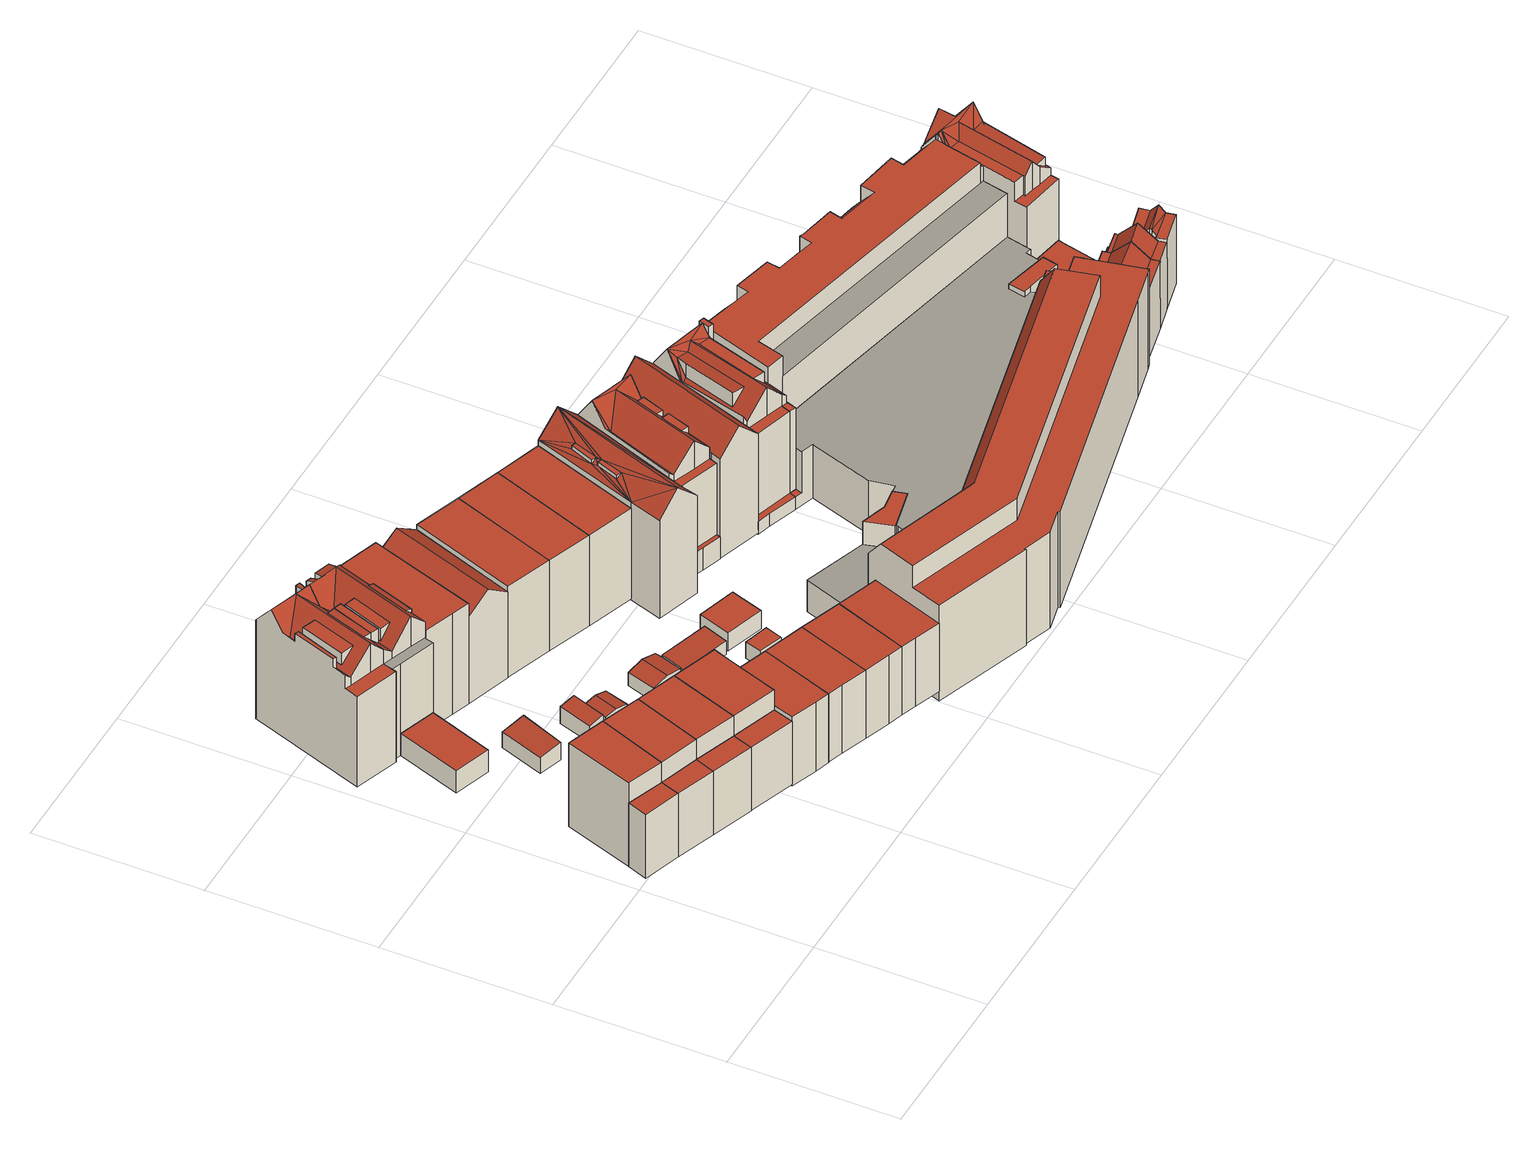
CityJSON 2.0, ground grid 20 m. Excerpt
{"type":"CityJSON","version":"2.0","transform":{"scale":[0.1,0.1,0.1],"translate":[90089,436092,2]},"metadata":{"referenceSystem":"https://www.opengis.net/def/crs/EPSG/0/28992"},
"CityObjects":{
"building1":{"type":"Building","attributes":{"measuredHeight":11.44,"yearOfConstruction":1996,"LAAGSTE_BOUWLAAG":"0","AANTAL_BOUWLAGEN":"4","AANTAL_ADRESSEN":"2","WIJK":"Delfshaven","PANDSOORT":"Tussenpand","BUURT":"Bospolder","HOOGSTE_BOUWLAAG":"3"},"address":[{"CountryName":"Nederland","LocalityName":"Rotterdam","ThoroughfareNumber":"27-27","ThoroughfareName":"Rosenveldtstraat","PostalCode":"3025RN"}],"children":["building1-1","building1-2"]},
"building1-1":{"type":"BuildingPart","parents":["building1"],"geometry":[{"type":"Solid","lod":"2","boundaries":[[[[0,1,2,3]],[[0,3,4,5,6]],[[1,7,8,9,2]],[[4,9,8,5]],[[6,7,1,0]],[[5,8,7,6]],[[3,2,9,4]]]],"semantics":{"surfaces":[{"type":"ClosureSurface"},{"type":"WallSurface"},{"type":"RoofSurface"},{"type":"GroundSurface"}],"values":[[0,1,1,1,1,2,3]]}}]},
"building1-2":{"type":"BuildingPart","parents":["building1"],"geometry":[{"type":"Solid","lod":"2","boundaries":[[[[3,2,1,0]],[[0,10,11,3]],[[10,12,13,11]],[[2,13,12,1]],[[0,1,12,10]],[[11,13,2,3]]]],"semantics":{"surfaces":[{"type":"ClosureSurface"},{"type":"WallSurface"},{"type":"RoofSurface"},{"type":"GroundSurface"}],"values":[[0,1,1,1,2,3]]}}]},
"building2":{"type":"Building","attributes":{"measuredHeight":11.44,"yearOfConstruction":1996,"LAAGSTE_BOUWLAAG":"0","AANTAL_BOUWLAGEN":"4","AANTAL_ADRESSEN":"2","WIJK":"Delfshaven","PANDSOORT":"Tussenpand","BUURT":"Bospolder","HOOGSTE_BOUWLAAG":"3"},"address":[{"CountryName":"Nederland","LocalityName":"Rotterdam","ThoroughfareNumber":"25-25","ThoroughfareName":"Rosenveldtstraat","PostalCode":"3025RN"}],"children":["building2-1","building2-2"]},
"building2-1":{"type":"BuildingPart","parents":["building2"],"geometry":[{"type":"Solid","lod":"2","boundaries":[[[[14,3,0,15]],[[16,10,11,17]],[[15,16,17,14]],[[3,11,10,0]],[[15,0,10,16]],[[17,11,3,14]]]],"semantics":{"surfaces":[{"type":"ClosureSurface"},{"type":"WallSurface"},{"type":"RoofSurface"},{"type":"GroundSurface"}],"values":[[0,1,1,1,2,3]]}}]},
"building2-2":{"type":"BuildingPart","parents":["building2"],"geometry":[{"type":"Solid","lod":"2","boundaries":[[[[15,0,3,14]],[[15,14,18,19,20]],[[18,4,5,19]],[[6,5,4,3,0]],[[20,6,0,15]],[[19,5,6,20]],[[14,3,4,18]]]],"semantics":{"surfaces":[{"type":"ClosureSurface"},{"type":"WallSurface"},{"type":"RoofSurface"},{"type":"GroundSurface"}],"values":[[0,1,1,1,1,2,3]]}}]},
"building3":{"type":"Building","attributes":{"measuredHeight":11.43,"yearOfConstruction":1996,"LAAGSTE_BOUWLAAG":"0","AANTAL_BOUWLAGEN":"4","AANTAL_ADRESSEN":"2","WIJK":"Delfshaven","PANDSOORT":"Tussenpand","BUURT":"Bospolder","HOOGSTE_BOUWLAAG":"3"},"address":[{"CountryName":"Nederland","LocalityName":"Rotterdam","ThoroughfareNumber":"23-23","ThoroughfareName":"Rosenveldtstraat","PostalCode":"3025RN"}],"children":["building3-1","building3-2"]},
"building3-1":{"type":"BuildingPart","parents":["building3"],"geometry":[{"type":"Solid","lod":"2","boundaries":[[[[21,15,14,22]],[[20,19,18,14,15]],[[23,18,19,24]],[[21,22,23,24,25]],[[25,20,15,21]],[[24,19,20,25]],[[22,14,18,23]]]],"semantics":{"surfaces":[{"type":"ClosureSurface"},{"type":"WallSurface"},{"type":"RoofSurface"},{"type":"GroundSurface"}],"values":[[0,1,1,1,1,2,3]]}}]},
"building3-2":{"type":"BuildingPart","parents":["building3"],"geometry":[{"type":"Solid","lod":"2","boundaries":[[[[22,14,15,21]],[[14,17,16,15]],[[21,26,27,22]],[[26,16,17,27]],[[21,15,16,26]],[[27,17,14,22]]]],"semantics":{"surfaces":[{"type":"ClosureSurface"},{"type":"WallSurface"},{"type":"RoofSurface"},{"type":"GroundSurface"}],"values":[[0,1,1,1,2,3]]}}]},
"building4":{"type":"Building","attributes":{"yearOfConstruction":1912,"LAAGSTE_BOUWLAAG":-1,"AANTAL_BOUWLAGEN":7,"AANTAL_ADRESSEN":7,"WIJK":"Delfshaven","PANDSOORT":"Tussenpand","BUURT":"Bospolder","HOOGSTE_BOUWLAAG":3},"address":[{"CountryName":"Nederland","LocalityName":"Rotterdam","ThoroughfareNumber":"92-92","ThoroughfareName":"Schiedamseweg","PostalCode":"3025AG"}],"children":["building4-1"]},
"building4-1":{"type":"BuildingPart","parents":["building4"],"geometry":[{"type":"Solid","lod":"2","boundaries":[[[[28,29,30,31]],[[32,28,31,33]],[[29,34,35,30]],[[34,32,33,35]],[[30,35,33,31]],[[29,28,32,34]]]],"semantics":{"surfaces":[{"type":"ClosureSurface"},{"type":"WallSurface"},{"type":"RoofSurface"},{"type":"GroundSurface"}],"values":[[0,1,1,1,2,3]]}}]},
"building5":{"type":"Building","attributes":{"yearOfConstruction":1912,"LAAGSTE_BOUWLAAG":-1,"AANTAL_BOUWLAGEN":7,"AANTAL_ADRESSEN":7,"WIJK":"Delfshaven","PANDSOORT":"Tussenpand","BUURT":"Bospolder","HOOGSTE_BOUWLAAG":3},"address":[{"CountryName":"Nederland","LocalityName":"Rotterdam","ThoroughfareNumber":"94-94","ThoroughfareName":"Schiedamseweg","PostalCode":"3025AG"}],"children":["building5-1"],"geometry":[{"type":"Solid","lod":"2","boundaries":[[[[36,37,38,39]],[[37,40,38]],[[41,36,39]],[[40,37,36,41]],[[42,43,44,45,46,47,48,49,50,51,52,53]],[[51,54,52]],[[55,56,57,58]],[[45,59,60,46]],[[57,56,61,62,63,64,60,59,65,66,67,68]],[[61,69,70,62]],[[67,71,72,68]],[[73,42,53,74]],[[74,72,71,73]],[[65,44,43,66]],[[75,50,49]],[[69,55,58,70]],[[75,54,51,50]],[[55,69,61,56]],[[57,68,72,76,63,62,70,58]],[[43,42,73,71,67,66]],[[76,77,64,63]],[[72,74,77,76],[40,41,39,38]],[[77,48,47]],[[46,60,64,77,47]],[[48,77,74,53,52,54,75,49]],[[45,44,65,59]]]],"semantics":{"surfaces":[{"type":"WallSurface"},{"type":"RoofSurface"},{"type":"GroundSurface"}],"values":[[0,0,0,1,0,0,0,0,0,0,0,0,0,0,0,0,1,1,1,1,1,1,1,1,1,2]]}}]},
"building5-1":{"type":"BuildingInstallation","parents":["building5"],"geometry":[{"type":"MultiSurface","lod":"2","boundaries":[[[40,37,36,41]],[[36,37,38,39]],[[37,40,38]],[[41,36,39]]],"semantics":{"surfaces":[{"type":"RoofSurface"},{"type":"WallSurface"}],"values":[0,1,1,1]}}]},
"building6":{"type":"Building","attributes":{"measuredHeight":11.38,"yearOfConstruction":1996,"LAAGSTE_BOUWLAAG":"0","AANTAL_BOUWLAGEN":"4","AANTAL_ADRESSEN":"2","WIJK":"Delfshaven","PANDSOORT":"Tussenpand","BUURT":"Bospolder","HOOGSTE_BOUWLAAG":"3"},"address":[{"CountryName":"Nederland","LocalityName":"Rotterdam","ThoroughfareNumber":"21-21","ThoroughfareName":"Rosenveldtstraat","PostalCode":"3025RN"}],"children":["building6-1","building6-2"]},
"building6-1":{"type":"BuildingPart","parents":["building6"],"geometry":[{"type":"Solid","lod":"2","boundaries":[[[[78,79,21,80]],[[80,81,82,78]],[[79,83,26,21]],[[81,26,83,82]],[[80,21,26,81]],[[82,83,79,78]]]],"semantics":{"surfaces":[{"type":"ClosureSurface"},{"type":"WallSurface"},{"type":"RoofSurface"},{"type":"GroundSurface"}],"values":[[0,1,1,1,2,3]]}}]},
"building6-2":{"type":"BuildingPart","parents":["building6"],"geometry":[{"type":"Solid","lod":"2","boundaries":[[[[80,21,79,78]],[[84,25,21,80]],[[78,85,86,87,84,80]],[[88,86,85,89]],[[89,90,24,88]],[[21,25,24,90,79]],[[84,87,86,88,24,25]],[[85,78,79,90,89]]]],"semantics":{"surfaces":[{"type":"ClosureSurface"},{"type":"WallSurface"},{"type":"RoofSurface"},{"type":"GroundSurface"}],"values":[[0,1,1,1,1,1,2,3]]}}]},
"building7":{"type":"Building","attributes":{"measuredHeight":2.5,"yearOfConstruction":1912,"LAAGSTE_BOUWLAAG":"0","AANTAL_BOUWLAGEN":"1","WIJK":"Delfshaven","BUURT":"Bospolder","HOOGSTE_BOUWLAAG":"0"},"geometry":[{"type":"Solid","lod":"2","boundaries":[[[[91,92,93,94]],[[93,92,95,96]],[[94,93,96,97]],[[97,98,91,94]],[[98,95,92,91]],[[97,96,95,98]]]],"semantics":{"surfaces":[{"type":"GroundSurface"},{"type":"WallSurface"},{"type":"RoofSurface"}],"values":[[0,1,1,1,1,2]]}}]},
"building8":{"type":"Building","children":["building8-1","building8-2"],"geometry":[{"type":"Solid","lod":"2","boundaries":[[[[99,100,101,102]],[[103,99,102]],[[100,104,101]],[[104,100,99,103]],[[105,106,107]],[[108,109,110]],[[109,105,107,110]],[[106,105,109,108]],[[111,112,113,42,114,115,116,117]],[[118,119,120]],[[121,122,113,112]],[[123,121,112,111]],[[122,53,42,113]],[[50,124,125,49]],[[126,51,52,127]],[[124,126,127,125]],[[30,31,116,115]],[[30,115,114,128,29]],[[119,129,130,120]],[[131,123,111,117,132,133,134,135,136,137,138]],[[117,116,31,28,132]],[[129,46,139,128,114,42,53,52,51,50,49,48,47,140,130]],[[141,137,136]],[[138,142,131]],[[143,144,145]],[[146,147,148]],[[134,133,139,46,145,144,146,148]],[[143,145,46,129,119,118,140,47,149,135,134,148,147],[101,104,103,102]],[[138,137,141,142]],[[130,140,118,120]],[[150,48,49,125,127,52,53,122]],[[135,149,121,123,131,142,141,136]],[[150,122,121,149],[110,107,106,108]],[[146,144,143,147]],[[124,50,51,126]],[[150,149,47,48]],[[139,133,132,28,29,128]],[[29,28,31,30]]]],"semantics":{"surfaces":[{"type":"WallSurface"},{"type":"RoofSurface"},{"type":"OuterFloorSurface"},{"type":"GroundSurface"},{"type":"ClosureSurface"}],"values":[[0,0,0,1,0,0,0,1,2,0,0,0,0,0,0,0,0,0,0,0,0,0,0,0,0,0,0,1,1,1,1,1,1,1,1,1,3,4]]}}]},
"building8-1":{"type":"BuildingInstallation","parents":["building8"],"geometry":[{"type":"MultiSurface","lod":"2","boundaries":[[[104,100,99,103]],[[99,100,101,102]],[[103,99,102]],[[100,104,101]]],"semantics":{"surfaces":[{"type":"RoofSurface"},{"type":"WallSurface"}],"values":[0,1,1,1]}}]},
"building8-2":{"type":"BuildingInstallation","parents":["building8"],"geometry":[{"type":"MultiSurface","lod":"2","boundaries":[[[106,105,109,108]],[[105,106,107]],[[108,109,110]],[[109,105,107,110]]],"semantics":{"surfaces":[{"type":"RoofSurface"},{"type":"WallSurface"}],"values":[0,1,1,1]}}]},
"building9":{"type":"Building","attributes":{"yearOfConstruction":2008,"LAAGSTE_BOUWLAAG":0,"AANTAL_BOUWLAGEN":3,"AANTAL_ADRESSEN":1,"WIJK":"Delfshaven","PANDSOORT":"Tussenpand","BUURT":"Bospolder","HOOGSTE_BOUWLAAG":2},"address":[{"CountryName":"Nederland","LocalityName":"Rotterdam","ThoroughfareNumber":"19","ThoroughfareName":"Rosenveldtstraat","PostalCode":"3025RN"}],"children":["building9-1","building9-2"]},
"building9-1":{"type":"BuildingPart","parents":["building9"],"geometry":[{"type":"Solid","lod":"2","boundaries":[[[[151,152,153,154,155,156]],[[157,155,154,158]],[[159,160,161,162]],[[160,152,151,161]],[[163,164,157,158,165,159,162]],[[155,157,164,156]],[[151,156,164,163,162,161]],[[160,159,165,153,152]],[[153,165,158,154]]]],"semantics":{"surfaces":[{"type":"WallSurface"},{"type":"RoofSurface"},{"type":"GroundSurface"},{"type":"ClosureSurface"}],"values":[[0,0,0,0,0,1,1,2,3]]}}]},
"building9-2":{"type":"BuildingPart","parents":["building9"],"geometry":[{"type":"Solid","lod":"2","boundaries":[[[[165,153,154,158]],[[166,167,168,169]],[[167,170,171,168]],[[170,165,158,171]],[[153,166,169,154]],[[158,154,169,168,171]],[[166,153,165,170,167]]]],"semantics":{"surfaces":[{"type":"ClosureSurface"},{"type":"WallSurface"},{"type":"RoofSurface"},{"type":"GroundSurface"}],"values":[[0,1,1,1,1,2,3]]}}]},
"building10":{"type":"Building","attributes":{"measuredHeight":2.56,"yearOfConstruction":1913,"LAAGSTE_BOUWLAAG":"0","AANTAL_BOUWLAGEN":"1","WIJK":"Delfshaven","BUURT":"Bospolder","HOOGSTE_BOUWLAAG":"0"},"geometry":[{"type":"Solid","lod":"2","boundaries":[[[[172,173,174,175]],[[174,173,176,177]],[[175,174,177,178]],[[179,176,173,172]],[[178,179,172,175]],[[178,177,176,179]]]],"semantics":{"surfaces":[{"type":"GroundSurface"},{"type":"WallSurface"},{"type":"RoofSurface"}],"values":[[0,1,1,1,1,2]]}}]},
"building11":{"type":"Building","attributes":{"measuredHeight":2.03,"yearOfConstruction":1913,"LAAGSTE_BOUWLAAG":"0","AANTAL_BOUWLAGEN":"1","WIJK":"Delfshaven","BUURT":"Bospolder","HOOGSTE_BOUWLAAG":"0"},"geometry":[{"type":"Solid","lod":"2","boundaries":[[[[180,181,182,183]],[[184,185,180,183]],[[182,181,186,187]],[[188,186,181,180,185]],[[189,184,183,182,187]],[[189,187,186,188]],[[184,189,188,185]]]],"semantics":{"surfaces":[{"type":"GroundSurface"},{"type":"WallSurface"},{"type":"RoofSurface"}],"values":[[0,1,1,1,1,2,2]]}}]},
"building12":{"type":"Building","attributes":{"measuredHeight":13.75,"yearOfConstruction":1912,"LAAGSTE_BOUWLAAG":"1","AANTAL_BOUWLAGEN":"5","AANTAL_ADRESSEN":"2","WIJK":"Delfshaven","PANDSOORT":"Tussenpand","BUURT":"Bospolder","HOOGSTE_BOUWLAAG":"0.5"},"address":[{"CountryName":"Nederland","LocalityName":"Rotterdam","ThoroughfareNumber":"90-90","ThoroughfareName":"Schiedamseweg","PostalCode":"3025AG"}],"geometry":[{"type":"Solid","lod":"2","boundaries":[[[[190,191,192,193,194]],[[192,191,195,196]],[[197,198,194,193]],[[199,195,191,190]],[[198,199,190,194]],[[193,192,196,197]],[[198,197,196,195,199]]]],"semantics":{"surfaces":[{"type":"GroundSurface"},{"type":"WallSurface"},{"type":"RoofSurface"}],"values":[[0,1,1,1,1,1,2]]}}]},
"building13":{"type":"Building","attributes":{"measuredHeight":9.34,"yearOfConstruction":2008,"LAAGSTE_BOUWLAAG":"0","AANTAL_BOUWLAGEN":"3","AANTAL_ADRESSEN":"1","WIJK":"Delfshaven","PANDSOORT":"Tussenpand","BUURT":"Bospolder","HOOGSTE_BOUWLAAG":"2"},"address":[{"CountryName":"Nederland","LocalityName":"Rotterdam","ThoroughfareNumber":"17","ThoroughfareName":"Rosenveldtstraat","PostalCode":"3025RN"}],"geometry":[{"type":"Solid","lod":"2","boundaries":[[[[200,201,202,203,204]],[[205,151,204,203]],[[206,205,203,202]],[[201,200,155,207]],[[201,207,208,206,202]],[[156,155,200,204,151]],[[207,155,156,208]],[[206,208,156,151,205]]]],"semantics":{"surfaces":[{"type":"GroundSurface"},{"type":"WallSurface"},{"type":"RoofSurface"}],"values":[[0,1,1,1,1,1,2,2]]}}]},
"building14":{"type":"Building","attributes":{"measuredHeight":9.34,"yearOfConstruction":2008,"LAAGSTE_BOUWLAAG":"0","AANTAL_BOUWLAGEN":"3","AANTAL_ADRESSEN":"1","WIJK":"Delfshaven","PANDSOORT":"Tussenpand","BUURT":"Bospolder","HOOGSTE_BOUWLAAG":"2"},"address":[{"CountryName":"Nederland","LocalityName":"Rotterdam","ThoroughfareNumber":"15","ThoroughfareName":"Rosenveldtstraat","PostalCode":"3025RN"}],"geometry":[{"type":"Solid","lod":"2","boundaries":[[[[201,209,210,211,202]],[[209,212,213,214,210]],[[208,207,201,202,206]],[[215,206,202,211]],[[214,215,211,210]],[[209,201,207,212]],[[212,207,208,213]],[[208,206,215,214,213]]]],"semantics":{"surfaces":[{"type":"GroundSurface"},{"type":"WallSurface"},{"type":"RoofSurface"}],"values":[[0,1,1,1,1,1,2,2]]}}]},
"building15":{"type":"Building","attributes":{"measuredHeight":2.33,"yearOfConstruction":1913,"LAAGSTE_BOUWLAAG":"0","AANTAL_BOUWLAGEN":"1","WIJK":"Delfshaven","BUURT":"Bospolder","HOOGSTE_BOUWLAAG":"0"},"geometry":[{"type":"Solid","lod":"2","boundaries":[[[[216,217,218,219,220]],[[220,219,221,222]],[[223,224,217,216]],[[224,225,218,217]],[[226,223,216,220,222]],[[218,225,227,221,219]],[[225,224,223,226,227]],[[226,222,221,227]]]],"semantics":{"surfaces":[{"type":"GroundSurface"},{"type":"WallSurface"},{"type":"RoofSurface"}],"values":[[0,1,1,1,1,1,2,2]]}}]},
"building16":{"type":"Building","attributes":{"measuredHeight":13.92,"yearOfConstruction":1912,"LAAGSTE_BOUWLAAG":"-0.5","AANTAL_BOUWLAGEN":"5","AANTAL_ADRESSEN":"1","WIJK":"Delfshaven","PANDSOORT":"Tussenpand","BUURT":"Bospolder","HOOGSTE_BOUWLAAG":"2"},"address":[{"CountryName":"Nederland","LocalityName":"Rotterdam","ThoroughfareNumber":"88","ThoroughfareName":"Schiedamseweg","PostalCode":"3025AE"}],"geometry":[{"type":"Solid","lod":"2","boundaries":[[[[228,194,193,229]],[[193,194,230,231]],[[194,228,232,233,230]],[[234,232,228,229]],[[235,234,229,193,231]],[[231,230,233,235]],[[235,233,232,234]]]],"semantics":{"surfaces":[{"type":"GroundSurface"},{"type":"WallSurface"},{"type":"RoofSurface"}],"values":[[0,1,1,1,1,2,2]]}}]},
"building17":{"type":"Building","attributes":{"measuredHeight":9.33,"yearOfConstruction":2008,"LAAGSTE_BOUWLAAG":"0","AANTAL_BOUWLAGEN":"3","AANTAL_ADRESSEN":"1","WIJK":"Delfshaven","PANDSOORT":"Tussenpand","BUURT":"Bospolder","HOOGSTE_BOUWLAAG":"2"},"address":[{"CountryName":"Nederland","LocalityName":"Rotterdam","ThoroughfareNumber":"13","ThoroughfareName":"Rosenveldtstraat","PostalCode":"3025RN"}],"geometry":[{"type":"Solid","lod":"2","boundaries":[[[[209,236,237,238,210]],[[213,212,209,210,214]],[[239,214,210,238]],[[240,239,238,237]],[[236,209,212,241]],[[236,241,242,240,237]],[[241,212,213,242]],[[240,242,213,214,239]]]],"semantics":{"surfaces":[{"type":"GroundSurface"},{"type":"WallSurface"},{"type":"RoofSurface"}],"values":[[0,1,1,1,1,1,2,2]]}}]},
"building18":{"type":"Building","attributes":{"measuredHeight":2.17,"yearOfConstruction":1913,"LAAGSTE_BOUWLAAG":"0","AANTAL_BOUWLAGEN":"1","WIJK":"Delfshaven","BUURT":"Bospolder","HOOGSTE_BOUWLAAG":"0"},"geometry":[{"type":"Solid","lod":"2","boundaries":[[[[243,244,245,246,247]],[[243,247,248,249]],[[247,246,250,248]],[[244,243,249,251]],[[251,252,245,244]],[[252,250,246,245]],[[252,251,249,248,250]]]],"semantics":{"surfaces":[{"type":"GroundSurface"},{"type":"WallSurface"},{"type":"RoofSurface"}],"values":[[0,1,1,1,1,1,2]]}}]},
"building19":{"type":"Building","attributes":{"measuredHeight":12.43,"yearOfConstruction":1913,"LAAGSTE_BOUWLAAG":"-0.5","AANTAL_BOUWLAGEN":"5","AANTAL_ADRESSEN":"2","WIJK":"Delfshaven","PANDSOORT":"Tussenpand","BUURT":"Bospolder","HOOGSTE_BOUWLAAG":"2"},"address":[{"CountryName":"Nederland","LocalityName":"Rotterdam","ThoroughfareNumber":"86-86","ThoroughfareName":"Schiedamseweg","PostalCode":"3025AE"}],"geometry":[{"type":"Solid","lod":"2","boundaries":[[[[253,254,255,256]],[[257,258,253,256]],[[258,259,254,253]],[[255,254,259,260]],[[256,255,260,257]],[[257,260,259,258]]]],"semantics":{"surfaces":[{"type":"GroundSurface"},{"type":"WallSurface"},{"type":"RoofSurface"}],"values":[[0,1,1,1,1,2]]}}]},
"building20":{"type":"Building","attributes":{"measuredHeight":2.3,"yearOfConstruction":2013,"LAAGSTE_BOUWLAAG":"0","AANTAL_BOUWLAGEN":"1","WIJK":"Delfshaven","PANDSOORT":"Vrijstaand","BUURT":"Bospolder","HOOGSTE_BOUWLAAG":"0"},"geometry":[{"type":"Solid","lod":"2","boundaries":[[[[261,262,263,264]],[[263,262,265,266]],[[264,263,266,267]],[[267,268,261,264]],[[268,265,262,261]],[[267,266,265,268]]]],"semantics":{"surfaces":[{"type":"GroundSurface"},{"type":"WallSurface"},{"type":"RoofSurface"}],"values":[[0,1,1,1,1,2]]}}]},
"building21":{"type":"Building","attributes":{"measuredHeight":2.58,"yearOfConstruction":1912,"LAAGSTE_BOUWLAAG":"0","AANTAL_BOUWLAGEN":"1","WIJK":"Delfshaven","BUURT":"Bospolder","HOOGSTE_BOUWLAAG":"0"},"geometry":[{"type":"Solid","lod":"2","boundaries":[[[[269,270,271,272]],[[271,270,273,274]],[[275,273,270,269]],[[276,275,269,272]],[[272,271,274,276]],[[276,274,273,275]]]],"semantics":{"surfaces":[{"type":"GroundSurface"},{"type":"WallSurface"},{"type":"RoofSurface"}],"values":[[0,1,1,1,1,2]]}}]},
"building22":{"type":"Building","attributes":{"measuredHeight":12.42,"yearOfConstruction":1913,"LAAGSTE_BOUWLAAG":"-0.5","AANTAL_BOUWLAGEN":"5","AANTAL_ADRESSEN":"2","WIJK":"Delfshaven","PANDSOORT":"Tussenpand","BUURT":"Bospolder","HOOGSTE_BOUWLAAG":"2"},"address":[{"CountryName":"Nederland","LocalityName":"Rotterdam","ThoroughfareNumber":"84-84","ThoroughfareName":"Schiedamseweg","PostalCode":"3025AE"}],"geometry":[{"type":"Solid","lod":"2","boundaries":[[[[277,253,256,278]],[[256,253,258,257]],[[279,258,253,277]],[[280,279,277,278]],[[278,256,257,280]],[[280,257,258,279]]]],"semantics":{"surfaces":[{"type":"GroundSurface"},{"type":"WallSurface"},{"type":"RoofSurface"}],"values":[[0,1,1,1,1,2]]}}]},
"building23":{"type":"Building","attributes":{"measuredHeight":12.37,"yearOfConstruction":1913,"LAAGSTE_BOUWLAAG":"-0.5","AANTAL_BOUWLAGEN":"5","AANTAL_ADRESSEN":"2","WIJK":"Delfshaven","PANDSOORT":"Tussenpand","BUURT":"Bospolder","HOOGSTE_BOUWLAAG":"2"},"address":[{"CountryName":"Nederland","LocalityName":"Rotterdam","ThoroughfareNumber":"82-82","ThoroughfareName":"Schiedamseweg","PostalCode":"3025AE"}],"geometry":[{"type":"Solid","lod":"2","boundaries":[[[[281,277,278,282]],[[283,284,281,282]],[[278,277,279,280]],[[282,278,280,283]],[[284,279,277,281]],[[283,280,279,284]]]],"semantics":{"surfaces":[{"type":"GroundSurface"},{"type":"WallSurface"},{"type":"RoofSurface"}],"values":[[0,1,1,1,1,2]]}}]},
"building24":{"type":"Building","attributes":{"measuredHeight":16.15,"yearOfConstruction":1912,"LAAGSTE_BOUWLAAG":0,"AANTAL_BOUWLAGEN":5,"AANTAL_ADRESSEN":5,"WIJK":"Delfshaven","PANDSOORT":"Tussenpand","BUURT":"Bospolder","HOOGSTE_BOUWLAAG":3},"address":[{"CountryName":"Nederland","LocalityName":"Rotterdam","ThoroughfareNumber":"80-80","ThoroughfareName":"Schiedamseweg","PostalCode":"3025AE"}],"children":["building24-1","building24-2"],"geometry":[{"type":"Solid","lod":"2","boundaries":[[[[285,286,287]],[[288,289,290,288,291]],[[286,290,289,287]],[[285,287,289,288,291]],[[292,293,294]],[[295,296,297]],[[296,295,298,294,293,299]],[[294,298,295,297,292]],[[300,301,302,303]],[[304,300,303,305]],[[306,307,308,309]],[[301,308,307,310,302]],[[311,312,304,305,313]],[[311,306,309,312]],[[296,303,297]],[[292,291,288]],[[292,313,291]],[[313,305,285]],[[303,293,290]],[[313,285,291]],[[305,290,286]],[[290,293,288]],[[285,305,286]],[[288,293,292]],[[293,303,299]],[[292,310,313]],[[297,310,292]],[[302,310,303]],[[310,297,303]],[[303,296,299]],[[305,303,290]],[[306,310,307]],[[306,313,310]],[[311,313,306]],[[301,300,304,312,309,308]]]],"semantics":{"surfaces":[{"type":"WallSurface"},{"type":"RoofSurface"},{"type":"GroundSurface"}],"values":[[0,0,0,1,0,0,0,1,0,0,0,0,0,0,1,1,1,1,1,1,1,1,1,1,1,1,1,1,1,1,1,1,1,1,2]]}}]},
"building24-1":{"type":"BuildingInstallation","parents":["building24"],"geometry":[{"type":"MultiSurface","lod":"2","boundaries":[[[292,293,294]],[[295,296,297]],[[296,295,298,294,293,299]],[[294,298,295,297,292]]],"semantics":{"surfaces":[{"type":"WallSurface"},{"type":"RoofSurface"}],"values":[0,0,0,1]}}]},
"building24-2":{"type":"BuildingInstallation","parents":["building24"],"geometry":[{"type":"MultiSurface","lod":"2","boundaries":[[[285,286,287]],[[288,289,290,288,291]],[[286,290,289,287]],[[285,287,289,288,291]]],"semantics":{"surfaces":[{"type":"WallSurface"},{"type":"RoofSurface"}],"values":[0,0,0,1]}}]},
"building25":{"type":"Building","attributes":{"measuredHeight":16.96,"yearOfConstruction":1912,"LAAGSTE_BOUWLAAG":"-0.5","AANTAL_BOUWLAGEN":"6","AANTAL_ADRESSEN":"10","WIJK":"Delfshaven","PANDSOORT":"Tussenpand","BUURT":"Bospolder","HOOGSTE_BOUWLAAG":"3"},"address":[{"CountryName":"Nederland","LocalityName":"Rotterdam","ThoroughfareNumber":"78-78","ThoroughfareName":"Schiedamseweg","PostalCode":"3025AE"}],"geometry":[{"type":"Solid","lod":"2","boundaries":[[[[314,315,316,317]],[[318,319,320]],[[321,322,323]],[[324,325,326,327,328,329]],[[330,325,324,331]],[[332,333,334]],[[328,335,336,337,329]],[[338,339,340]],[[340,341,342,327,326,314,317,343,332,334,320,319,323,322,338]],[[344,345,330,331,346,347]],[[348,345,344,349]],[[316,315,348,349,350,351,352,353,354,355]],[[356,353,352,357]],[[358,356,357,359]],[[341,358,359,342]],[[350,336,335,351]],[[346,337,336,347]],[[332,360,358,341,340,339,321,323,319,318,333]],[[360,343,355]],[[357,352,351,335,328,327,342,359]],[[361,360,355]],[[355,343,317,316]],[[334,333,318,320]],[[331,324,329,337,346]],[[343,360,332]],[[356,361,354,353]],[[360,361,356,358]],[[361,355,354]],[[322,321,339,338]],[[347,336,350,349,344]],[[315,314,326,325,330,345,348]]]],"semantics":{"surfaces":[{"type":"WallSurface"},{"type":"RoofSurface"},{"type":"GroundSurface"}],"values":[[0,0,0,0,0,0,0,0,0,0,0,0,0,0,0,0,0,1,1,1,1,1,1,1,1,1,1,1,1,1,2]]}}]},
"building26":{"type":"Building","attributes":{"measuredHeight":16.32,"yearOfConstruction":1912,"LAAGSTE_BOUWLAAG":"-0.5","AANTAL_BOUWLAGEN":"6","AANTAL_ADRESSEN":"4","WIJK":"Delfshaven","PANDSOORT":"Tussenpand","BUURT":"Bospolder","HOOGSTE_BOUWLAAG":"3"},"address":[{"CountryName":"Nederland","LocalityName":"Rotterdam","ThoroughfareNumber":"76-76","ThoroughfareName":"Schiedamseweg","PostalCode":"3025AE"}],"geometry":[{"type":"Solid","lod":"2","boundaries":[[[[362,363,364,365,366]],[[367,368,369,370]],[[368,366,365,369]],[[371,363,362,372]],[[373,371,372,374]],[[375,373,374,367,370]],[[369,365,364,375,370]],[[371,373,375,364,363]],[[368,367,374,372,362,366]]]],"semantics":{"surfaces":[{"type":"WallSurface"},{"type":"RoofSurface"},{"type":"GroundSurface"}],"values":[[0,0,0,0,0,0,1,1,2]]}}]},
"building27":{"type":"Building","attributes":{"measuredHeight":17.01,"yearOfConstruction":1912,"LAAGSTE_BOUWLAAG":"-0.5","AANTAL_BOUWLAGEN":"6","AANTAL_ADRESSEN":"6","WIJK":"Delfshaven","PANDSOORT":"Tussenpand","BUURT":"Bospolder","HOOGSTE_BOUWLAAG":"3"},"address":[{"CountryName":"Nederland","LocalityName":"Rotterdam","ThoroughfareNumber":"74-74","ThoroughfareName":"Schiedamseweg","PostalCode":"3025AE"}],"geometry":[{"type":"Solid","lod":"2","boundaries":[[[[376,377,378]],[[379,380,381,382]],[[383,384,385]],[[386,387,388]],[[387,383,385,388]],[[389,390,391,392,393,394,395,396]],[[379,382,394,393,397,398]],[[397,399,400,398]],[[399,401,402,400]],[[402,401,403,404,405,406,381,380]],[[404,403,407,408,409,410,411,378,377]],[[412,413,414,415]],[[405,412,415,406]],[[413,396,395,414]],[[407,392,391,408]],[[388,385,384,416,386]],[[411,417,418]],[[400,402,380,379,398]],[[416,417,390]],[[419,387,386]],[[384,383,387,419,413,412,417,416]],[[419,389,396,413]],[[395,394,382,381,406,415,414]],[[417,409,390]],[[417,411,410,409]],[[386,416,390]],[[389,419,390]],[[418,417,412,405,404,377,376]],[[419,386,390]],[[409,408,391,390]],[[376,378,411,418]],[[392,407,403,401,399,397,393]]]],"semantics":{"surfaces":[{"type":"WallSurface"},{"type":"RoofSurface"},{"type":"GroundSurface"}],"values":[[0,0,0,0,0,0,0,0,0,0,0,0,0,0,0,1,1,1,1,1,1,1,1,1,1,1,1,1,1,1,1,2]]}}]},
"building28":{"type":"Building","attributes":{"measuredHeight":16.97,"yearOfConstruction":2008,"name":"rosenveldtstr 1/9","LAAGSTE_BOUWLAAG":"-1","AANTAL_BOUWLAGEN":"6","AANTAL_ADRESSEN":"20","WIJK":"Delfshaven","PANDSOORT":"Tussenpand","BUURT":"Bospolder","HOOGSTE_BOUWLAAG":"4"},"address":[{"CountryName":"Nederland","LocalityName":"Rotterdam","ThoroughfareNumber":"62","ThoroughfareName":"Schiedamseweg","PostalCode":"3025AD"}],"children":["building28-1","building28-2","building28-3","building28-4"]},
"building28-1":{"type":"BuildingPart","attributes":{"measuredHeight":16.97},"parents":["building28"],"geometry":[{"type":"Solid","lod":"2","boundaries":[[[[420,421,422,423,424]],[[425,426,427]],[[428,429,430]],[[406,431,432,405]],[[433,434,435]],[[436,437,422,421]],[[438,439,440,441,442]],[[443,444,445]],[[442,446,447,438]],[[431,448,449,450]],[[451,452,453,454,427,426]],[[443,445,454,453,455,456]],[[456,455,457,458,459,460]],[[458,457,461,462,433,435]],[[461,407,408,462]],[[463,464,465]],[[450,466,446,432,431]],[[423,422,467,468,469]],[[446,466,467,422,437,447]],[[470,471,436,421,420]],[[472,470,420,424]],[[473,460,459]],[[380,474,475,476,381]],[[406,405,404,403,477,380,381]],[[478,408,407,403,404,377,441,440,479]],[[480,481,482]],[[470,482,481,471]],[[483,484,485,486,487,488]],[[485,489,490,486]],[[490,489,452,451,463,465,430,429]],[[475,491,449,448,476]],[[479,492,493,478]],[[494,480,495]],[[495,496,497,494]],[[487,498,499,488]],[[498,497,496,499]],[[492,439,438,493]],[[423,469,500,484,483,501,502,472,424]],[[482,501,495,480]],[[406,381,476,448,431]],[[497,428,430,465,464,425,427,454,445,444,473,459,458,435,434,493,438,447,437,436,471,481,480,494]],[[478,493,434,433,462,408]],[[432,404,405]],[[377,404,432,446]],[[439,492,479,440]],[[495,501,483,488,499,496]],[[456,460,473,444,443]],[[482,502,501]],[[446,442,441,377]],[[490,429,428,497,498,487,486]],[[470,472,502,482]],[[451,426,425,464,463]],[[503,504,505,506,477,403,407,461,457,455,453,452,489,485,484,500,507]],[[450,449,491,505,504]],[[466,503,507,468,467]],[[504,503,466,450]],[[474,506,505,491,475]],[[507,500,469,468]],[[477,506,474,380]]]],"semantics":{"surfaces":[{"type":"OuterFloorSurface"},{"type":"WallSurface"},{"type":"RoofSurface"},{"type":"GroundSurface"},{"type":"ClosureSurface"}],"values":[[0,1,1,1,1,1,1,1,1,1,1,1,1,1,1,1,1,1,1,1,1,1,1,1,1,1,1,1,1,1,1,1,1,1,1,1,1,1,2,2,2,2,2,2,2,2,2,2,2,2,2,2,3,4,4,4,4,4,4]]}}]},
"building28-2":{"type":"BuildingPart","attributes":{"measuredHeight":9.85},"parents":["building28"],"geometry":[{"type":"Solid","lod":"2","boundaries":[[[[508,509,510,511,512,513,514,515,516,517,518,519,520,521,522,469,468,523,524,491,475,525,526,527,528,529,530,531]],[[532,533,508,531]],[[534,535,517,516]],[[536,537,524,523]],[[538,539,522,521]],[[540,541,530,529]],[[542,543,519,518]],[[544,545,546,547,548]],[[549,548,547,550]],[[533,551,509,508]],[[552,553,527,526]],[[553,554,528,527]],[[528,554,545,544,540,529]],[[467,536,523,468]],[[477,401,402,380]],[[555,556,557,534]],[[558,559,520,560,561]],[[559,538,521,520]],[[474,562,525,475]],[[537,449,491,524]],[[515,563,555,534,516]],[[564,563,515,514]],[[550,532,531,565,549]],[[541,565,531,530]],[[526,525,562,402,401,552]],[[558,561,566,517,535]],[[566,542,518,517]],[[543,560,520,519]],[[557,556,500,469,522,539]],[[565,541,540,544,548,549]],[[402,562,474,380]],[[449,537,536,467,466,450]],[[539,538,559,558,535,534,557]],[[561,560,543,542,566]],[[545,554,553,552,401,477,506,505,504,503,507,500,556,555,563,564,567,568,569,570,571,572,573,574,546]],[[574,573,532,550]],[[474,475,491,505,506]],[[573,572,533,532]],[[491,449,450,504,505]],[[468,507,503,466,467]],[[570,569,511,510]],[[569,568,512,511]],[[506,477,380,474]],[[546,574,550,547]],[[551,571,570,510,509]],[[567,564,514,513]],[[500,507,468,469]],[[503,504,450,466]],[[568,567,513,512]],[[572,571,551,533]]]],"semantics":{"surfaces":[{"type":"OuterFloorSurface"},{"type":"WallSurface"},{"type":"RoofSurface"},{"type":"GroundSurface"},{"type":"ClosureSurface"}],"values":[[0,1,1,1,1,1,1,1,1,1,1,1,1,1,1,1,1,1,1,1,1,1,1,1,1,1,1,1,1,2,2,2,2,2,3,4,4,4,4,4,4,4,4,4,4,4,4,4,4,4]]}}]},
"building28-3":{"type":"BuildingPart","attributes":{"measuredHeight":4.3},"parents":["building28"],"geometry":[{"type":"Solid","lod":"2","boundaries":[[[[547,575,576,551,533,532,550]],[[577,578,576,575]],[[546,577,575,547]],[[578,577,546,574,573,572,571]],[[572,573,532,533]],[[574,546,547,550]],[[573,574,550,532]],[[571,572,533,551]],[[578,571,551,576]]]],"semantics":{"surfaces":[{"type":"OuterFloorSurface"},{"type":"WallSurface"},{"type":"GroundSurface"},{"type":"ClosureSurface"}],"values":[[0,1,1,2,3,3,3,3,3]]}}]},
"building28-4":{"type":"BuildingPart","attributes":{"measuredHeight":16},"parents":["building28"],"geometry":[{"type":"Solid","lod":"2","boundaries":[[[[576,579,580,509,551]],[[580,581,510,509]],[[582,583,584,585]],[[586,587,513,512]],[[510,581,588,589,511]],[[589,586,512,511]],[[590,591,592,593]],[[591,594,595,592]],[[594,596,597,595]],[[598,599,600,601]],[[587,602,514,513]],[[583,603,604,584]],[[605,606,607,608]],[[606,609,610,607]],[[609,598,601,610]],[[576,578,605,608,604,603,611,579]],[[599,590,593,600]],[[514,602,612,613,564]],[[597,596,614,615,616,617,618,619]],[[614,613,612,615]],[[588,620,621,589]],[[620,582,585,621]],[[579,611,622,581,580]],[[603,583,582,620,622,611]],[[620,588,581,622]],[[604,608,607,610,601,600,593,592,595,597,619,618,617,616,615,612,602,587,586,589,621,585,584]],[[598,609,606,605,578,571,570,569,568,567,564,613,614,596,594,591,590,599]],[[571,578,576,551]],[[564,567,513,514]],[[551,509,510,570,571]],[[567,568,512,513]],[[568,569,511,512]],[[569,570,510,511]]]],"semantics":{"surfaces":[{"type":"WallSurface"},{"type":"RoofSurface"},{"type":"GroundSurface"},{"type":"ClosureSurface"}],"values":[[0,0,0,0,0,0,0,0,0,0,0,0,0,0,0,0,0,0,0,0,0,0,1,1,1,1,2,3,3,3,3,3,3]]}}]},
"building29":{"type":"Building","attributes":{"measuredHeight":11.31,"yearOfConstruction":1916,"LAAGSTE_BOUWLAAG":"-1","AANTAL_BOUWLAGEN":"2","WIJK":"Delfshaven","PANDSOORT":"Tussenpand","BUURT":"Bospolder","HOOGSTE_BOUWLAAG":"0"},"geometry":[{"type":"Solid","lod":"2","boundaries":[[[[623,624,625,626,627,628,629,630,631,632]],[[633,634,635,636,637,638,639,640,641]],[[635,624,623,636]],[[625,634,633,626]],[[640,628,627,641]],[[638,637,632,631]],[[626,633,641,627]],[[630,629,628,640,639]],[[638,631,630,639]],[[637,636,623,632]],[[625,624,635,634]]]],"semantics":{"surfaces":[{"type":"WallSurface"},{"type":"RoofSurface"},{"type":"GroundSurface"}],"values":[[0,0,0,0,0,1,1,1,1,1,2]]}}]},
"building30":{"type":"Building","attributes":{"measuredHeight":11.31,"yearOfConstruction":1916,"LAAGSTE_BOUWLAAG":"-1","AANTAL_BOUWLAGEN":"4","AANTAL_ADRESSEN":"6","WIJK":"Delfshaven","PANDSOORT":"Tussenpand","BUURT":"Bospolder","HOOGSTE_BOUWLAAG":"2"},"address":[{"CountryName":"Nederland","LocalityName":"Rotterdam","ThoroughfareNumber":"7-9","ThoroughfareName":"Rosier Faassenstraat","PostalCode":"3025GH"}],"children":["building30-1","building30-2"]},
"building30-1":{"type":"BuildingPart","attributes":{"measuredHeight":10.3},"parents":["building30"],"geometry":[{"type":"Solid","lod":"2","boundaries":[[[[642,643,644,645]],[[646,647,648,649]],[[650,646,649,651,652]],[[653,654,655,656]],[[654,657,658,655]],[[659,660,642,645,661]],[[643,658,657,644]],[[662,653,656,663]],[[647,662,663,648]],[[664,650,652,665,659,661,666,667]],[[667,653,664]],[[654,653,667]],[[657,654,667,666]],[[661,645,644,657,666]],[[664,662,647,646,650]],[[653,662,664]],[[668,669,665,652,651,670,671,672,673,674]],[[665,669,660,659]],[[668,674,658,643]],[[674,673,655,658]],[[673,672,656,655]],[[672,671,663,656]],[[671,670,648,663]],[[670,651,649,648]],[[643,642,660,669,668]]]],"semantics":{"surfaces":[{"type":"WallSurface"},{"type":"RoofSurface"},{"type":"GroundSurface"},{"type":"ClosureSurface"}],"values":[[0,0,0,0,0,0,0,0,0,0,1,1,1,1,1,1,2,3,3,3,3,3,3,3,3]]}}]},
"building30-2":{"type":"BuildingPart","attributes":{"measuredHeight":11.31},"parents":["building30"],"geometry":[{"type":"Solid","lod":"2","boundaries":[[[[675,676,677,678,679]],[[680,681,682,683]],[[684,685,686,687]],[[665,688,689,659]],[[683,684,687,680]],[[690,678,677,691]],[[686,685,623,624,651,649]],[[681,692,693,682]],[[694,642,660,695]],[[688,690,691,689]],[[676,694,695,677]],[[692,696,629,693]],[[679,625,697,675]],[[696,698,697,625,624,623,632,631,630,629]],[[697,698,696,692,681,680,687,686,649,648,663,656,655,658,643,642,694,676,675]],[[631,632,684,683]],[[695,660,659,689,691,677]],[[683,682,630,631]],[[632,623,685,684]],[[630,682,693,629]],[[651,624,625,679,678,690,688,665,669,668,674,673,672,671,670]],[[671,672,656,663]],[[651,670,648,649]],[[643,668,669,660,642]],[[672,673,655,656]],[[670,671,663,648]],[[673,674,658,655]],[[674,668,643,658]],[[669,665,659,660]]]],"semantics":{"surfaces":[{"type":"WallSurface"},{"type":"RoofSurface"},{"type":"GroundSurface"},{"type":"ClosureSurface"}],"values":[[0,0,0,0,0,0,0,0,0,0,0,0,0,0,1,1,1,1,1,1,2,3,3,3,3,3,3,3,3]]}}]},
"building31":{"type":"Building","attributes":{"measuredHeight":16.09,"yearOfConstruction":1912,"LAAGSTE_BOUWLAAG":"0","AANTAL_BOUWLAGEN":"5","AANTAL_ADRESSEN":"3","WIJK":"Delfshaven","PANDSOORT":"Tussenpand","BUURT":"Bospolder","HOOGSTE_BOUWLAAG":"3"},"address":[{"CountryName":"Nederland","LocalityName":"Rotterdam","ThoroughfareNumber":"58-58","ThoroughfareName":"Schiedamseweg","PostalCode":"3025AD"}],"children":["building31-1","building31-2"]},
"building31-1":{"type":"BuildingPart","attributes":{"measuredHeight":3.42},"parents":["building31"],"geometry":[{"type":"Solid","lod":"2","boundaries":[[[[699,700,701,702]],[[701,700,703,704,705]],[[703,706,707,704]],[[706,708,709,707]],[[708,710,711,709]],[[710,699,702,711]],[[705,704,707,709,711,702,701]],[[708,706,703,700,699,710]]]],"semantics":{"surfaces":[{"type":"ClosureSurface"},{"type":"WallSurface"},{"type":"RoofSurface"},{"type":"GroundSurface"}],"values":[[0,1,1,1,1,1,2,3]]}}]},
"building31-2":{"type":"BuildingPart","attributes":{"measuredHeight":16.09},"parents":["building31"],"geometry":[{"type":"Solid","lod":"2","boundaries":[[[[483,712,700,701,713,714,715,716,472,502,501]],[[717,718,702,699,719,720,721,722,723,724]],[[725,726,727]],[[720,719,728,729,730,731]],[[726,732,733,727]],[[734,735,736,737]],[[735,738,739,736]],[[738,717,724,739]],[[701,702,718,713]],[[732,722,733]],[[728,712,483,729]],[[740,734,737,741]],[[714,740,741,715]],[[742,743,736,739,725]],[[725,727,733,742]],[[744,743,501]],[[741,744,502,472,716,715]],[[734,740,714,713,718,717,738,735]],[[743,742,721]],[[745,731,730]],[[721,720,731]],[[502,744,501]],[[742,733,721]],[[745,730,729,483]],[[721,745,501,743]],[[745,483,501]],[[731,745,721]],[[733,722,721]],[[741,737,736,743,744]],[[725,739,724,723,722,732,726]],[[728,719,699,700,712]],[[700,699,702,701]]]],"semantics":{"surfaces":[{"type":"WallSurface"},{"type":"RoofSurface"},{"type":"GroundSurface"},{"type":"ClosureSurface"}],"values":[[0,0,0,0,0,0,0,0,0,0,0,0,0,1,1,1,1,1,1,1,1,1,1,1,1,1,1,1,1,1,2,3]]}}]}
},
"vertices":[
[59,204,102],[15,220,102],[15,220,15],[59,204,15],[90,287,15],[90,287,129],[59,204,129],[15,220,129],[44,303,129],[44,303,15],
[51,181,102],[51,181,15],[6,196,102],[6,196,15],
[107,188,15],[107,188,102],[98,164,102],[98,164,15],
[137,270,15],[137,270,129],[107,188,129],
[157,170,102],[157,170,15],[186,253,15],[186,253,129],[157,170,129],
[149,146,102],[149,146,15],
[118,496,7],[74,511,7],[74,511,37],[118,496,37],[91,419,7],[91,419,37],[47,434,7],[47,434,37],
[30,557,163],[48,611,163],[48,611,146],[30,557,147],[64,605,163],[46,552,163],[66,527,132],[61,510,132],[61,510,9],[110,651,9],[110,651,144],[103,630,171],[98,616,151],[91,596,152],[91,596,162],[73,545,162],[73,545,152],[66,527,152],[64,548,162],[24,560,161],[20,562,161],[20,562,150],[24,560,145],[57,669,9],[57,669,144],[38,615,161],[38,615,150],[45,633,150],[50,648,171],[8,528,9],[8,528,132],[14,545,132],[14,545,150],[43,613,161],[43,613,145],[21,542,132],[21,542,143],[49,533,132],[49,533,171],[82,599,161],[49,626,143],[84,636,171],
[212,151,16],[157,170,16],[212,151,102],[204,126,102],[204,126,16],[149,146,16],
[212,151,129],[238,226,16],[238,226,129],[234,214,129],[241,234,129],[241,234,16],[186,253,16],
[142,361,6],[114,371,6],[133,424,6],[162,414,6],[114,371,27],[133,424,27],[162,414,31],[142,361,30],
[125,645,153],[131,643,153],[131,643,146],[125,645,146],[121,634,159],[127,632,159],[104,590,159],[117,586,159],[104,590,143],[99,536,159],[86,540,159],[86,540,143],[122,507,132],[103,514,132],[78,523,132],[62,515,132],[74,511,132],[118,496,132],[121,505,132],[110,639,158],[114,647,147],[114,647,158],[103,514,173],[78,523,141],[122,507,153],[100,593,162],[100,593,143],[82,541,162],[82,541,143],[62,515,7],[109,649,147],[109,649,158],[129,526,153],[121,505,7],[165,632,7],[165,632,145],[164,626,152],[147,579,153],[147,579,158],[129,526,158],[110,651,7],[106,640,158],[139,581,161],[121,529,161],[133,631,158],[137,641,156],[137,641,145],[156,635,156],[153,624,159],[156,635,145],[140,618,171],[107,605,140],
[253,109,108],[253,109,14],[288,208,14],[288,208,51],[288,208,85],[284,197,108],[238,226,85],[238,226,51],[204,126,14],[235,115,14],[235,115,108],[204,126,108],[212,151,108],[234,214,108],[238,226,14],
[296,232,14],[246,250,14],[246,250,51],[296,232,51],[241,234,14],[241,234,51],
[201,342,4],[182,348,4],[195,388,4],[214,382,4],[182,348,26],[195,388,27],[214,382,30],[201,342,29],
[232,330,7],[203,340,7],[212,369,7],[241,359,7],[241,359,24],[232,330,24],[203,340,25],[212,369,24],[217,335,27],[227,364,27],
[156,493,6],[121,505,6],[165,632,6],[221,613,6],[178,485,6],[121,505,143],[165,632,143],[221,613,143],[178,485,143],[156,493,143],
[288,208,15],[338,191,15],[303,91,15],[271,103,15],[253,109,15],[271,103,108],[303,91,108],[338,191,84],[334,180,108],
[387,173,15],[352,74,15],[334,80,15],[387,173,84],[384,162,108],[352,74,108],[334,80,108],
[315,339,6],[313,330,6],[305,305,6],[266,316,6],[277,351,6],[266,316,24],[277,351,24],[315,339,25],[313,330,25],[305,305,25],[297,345,29],[286,310,29],
[232,467,6],[277,594,6],[178,485,124],[221,613,124],[232,467,124],[205,476,145],[277,594,124],[249,603,145],
[437,155,15],[402,56,15],[370,68,15],[370,68,108],[402,56,108],[437,155,84],[434,145,108],
[313,330,7],[373,311,7],[364,282,7],[303,301,7],[305,305,7],[305,305,27],[313,330,28],[303,301,26],[373,311,28],[364,282,26],
[288,447,7],[232,467,7],[277,594,7],[333,574,7],[333,574,131],[288,447,131],[232,467,131],[277,594,131],
[383,228,14],[354,238,14],[361,258,14],[390,249,14],[354,238,37],[361,258,36],[390,249,37],[383,228,37],
[415,267,8],[369,282,8],[381,320,8],[427,306,8],[369,282,33],[381,320,34],[415,267,33],[427,306,34],
[341,428,7],[387,556,7],[341,428,131],[387,556,131],
[398,408,7],[443,537,7],[443,537,131],[398,408,131],
[442,494,152],[437,496,147],[437,496,152],[431,465,152],[426,467,152],[426,467,147],[432,465,152],[430,458,153],[425,460,148],[425,460,153],[415,433,153],[415,433,148],[421,431,153],[416,436,153],[416,436,148],[398,408,6],[385,369,6],[385,369,139],[398,408,139],[443,537,6],[443,537,139],[444,375,139],[438,352,139],[438,352,6],[444,375,6],[411,361,167],[496,519,139],[496,519,6],[470,528,167],
[550,500,3],[496,519,3],[496,519,138],[550,500,141],[519,439,153],[527,436,144],[527,436,153],[515,431,154],[524,428,154],[524,428,144],[499,356,33],[499,356,3],[504,369,3],[504,369,130],[501,361,130],[501,361,33],[476,364,3],[476,364,33],[537,463,144],[528,466,153],[537,463,153],[454,377,130],[454,377,43],[454,377,33],[515,401,154],[506,404,154],[515,401,145],[505,371,145],[505,371,130],[543,481,172],[445,375,43],[445,375,3],[453,372,33],[453,372,43],[444,375,3],[444,375,43],[446,380,43],[446,380,130],[450,390,130],[450,390,145],[483,481,145],[489,498,172],[456,388,139],[456,388,130],[483,378,168],[483,378,130],[519,486,168],[487,476,140],
[552,339,4],[552,339,139],[526,348,167],[499,356,139],[499,356,4],[550,500,4],[504,369,4],[504,369,139],[550,500,139],[557,353,139],[557,353,4],[602,484,139],[602,484,4],[576,492,167],
[606,371,160],[620,366,145],[620,366,160],[554,346,19],[607,330,19],[607,330,130],[554,346,130],[574,379,143],[590,374,160],[574,379,162],[600,456,160],[596,444,141],[596,444,160],[589,447,141],[595,465,172],[602,484,141],[602,484,2],[557,353,2],[557,353,130],[559,359,130],[559,359,149],[552,339,2],[552,339,19],[568,334,2],[568,334,19],[604,322,2],[604,322,19],[613,347,2],[613,347,146],[611,341,146],[611,341,130],[654,470,2],[654,470,141],[648,451,172],[648,450,171],[645,441,158],[590,348,169],[563,357,140],[563,357,130],[590,348,130],[615,451,158],[624,453,166],[631,446,158],[591,445,136],
[1009,312,134],[658,391,134],[649,359,134],[1007,280,134],[1014,311,134],[868,400,162],[872,416,142],[872,416,162],[971,380,162],[975,397,140],[975,397,162],[617,339,130],[617,339,141],[726,450,142],[722,435,162],[726,450,162],[658,391,162],[649,359,162],[651,440,162],[651,440,172],[645,442,172],[645,442,143],[651,440,138],[824,427,140],[820,411,162],[824,427,162],[626,364,140],[626,364,162],[619,339,130],[619,339,101],[617,339,101],[907,409,142],[907,409,2],[829,425,2],[829,425,162],[779,437,2],[779,437,140],[730,449,2],[730,449,162],[773,439,162],[773,439,140],[709,455,2],[709,455,142],[923,406,140],[919,388,162],[923,406,162],[626,364,101],[649,359,101],[649,359,75],[1007,280,75],[1009,312,155],[1009,312,162],[1014,311,155],[770,423,162],[615,327,19],[615,327,75],[615,327,130],[607,330,2],[649,455,161],[649,455,172],[1020,360,162],[1018,354,162],[1018,354,155],[1031,387,142],[1031,387,2],[1021,389,2],[1021,389,137],[1026,388,137],[1026,388,140],[979,396,2],[979,396,140],[619,339,75],[655,453,172],[655,453,162],[1021,366,162],[1021,366,170],[1022,369,167],[1022,369,162],[1022,370,160],[1022,370,166],[1007,280,2],[1026,365,172],[1023,353,155],[626,364,2],[617,339,2],[619,339,2],[615,327,2],[649,359,2],
[553,179,75],[532,121,75],[561,110,75],[893,185,75],[919,191,75],[924,169,75],[951,175,75],[945,200,75],[943,212,75],[941,220,75],[931,222,75],[935,242,75],[988,229,75],[993,251,75],[1000,249,75],[647,348,75],[628,336,75],[612,319,75],[628,314,75],[603,238,75],[608,209,75],[598,208,75],[602,192,75],[553,181,75],[553,181,45],[553,179,45],[943,212,52],[941,220,52],[647,348,101],[628,336,101],[993,251,52],[1000,249,52],[598,208,76],[602,192,76],[931,222,82],[935,242,82],[573,204,76],[573,204,2],[542,214,2],[542,214,45],[542,214,76],[551,181,76],[551,181,45],[532,121,45],[628,314,2],[603,238,2],[608,209,2],[943,212,2],[990,204,2],[990,204,52],[984,211,52],[988,229,52],[988,229,82],[984,211,82],[612,319,19],[945,200,2],[951,175,2],[553,181,76],[941,220,82],[924,169,2],[919,191,2],[893,185,2],[561,110,2],[532,121,2],[553,179,2],[553,181,2],[551,181,2],
[467,240,45],[437,155,45],[467,240,2],[437,155,2],
[437,155,138],[532,121,141],[561,110,141],[907,123,162],[557,44,162],[557,44,133],[907,123,133],[919,191,133],[924,169,133],[893,185,141],[893,185,133],[588,10,2],[917,85,2],[917,85,133],[588,10,133],[960,95,2],[960,95,133],[968,97,2],[968,97,133],[555,5,2],[587,12,2],[587,12,133],[555,5,133],[951,175,133],[415,93,162],[415,93,133],[402,56,2],[520,15,2],[520,15,133],[402,56,133],[520,17,2],[520,17,133],[431,138,162],[953,165,133],[953,165,2],[954,161,2],[954,161,133],[955,157,133],[957,148,133],[961,128,133],[966,107,133],[896,170,162],[896,170,133],[560,94,162],
[1013,107,105],[1013,107,12],[999,170,12],[999,170,82],[1000,167,82],[1000,167,105],[1001,162,105],[1002,158,105],[1006,137,125],[1011,117,105],[954,161,82],[954,161,12],[968,97,12],[968,97,105],[966,107,105],[961,128,125],[957,148,106],[955,157,106],[955,157,82],
[1039,154,80],[1041,145,80],[1041,145,106],[1039,154,106],[1045,115,106],[1042,127,106],[1042,127,80],[1045,115,80],[1084,124,106],[1045,115,12],[1084,124,12],[1044,132,113],[1043,134,115],[1043,134,80],[1044,132,80],[1041,142,106],[1041,142,80],[1076,163,50],[1039,154,50],[1076,163,106],[1045,127,106],[1045,127,80],[1082,135,106],[1076,163,12],[1078,151,106],[1080,142,115],[1041,145,12],[1039,154,12],[1042,127,12],[1045,127,12],[1044,132,12],[1043,134,12],[1041,142,12],
[1034,178,80],[1038,162,80],[1038,162,50],[1038,162,12],[1034,178,12],[1035,144,80],[1031,164,80],[1031,164,105],[1035,144,125],[1040,123,105],[1042,114,105],[1042,114,80],[1040,123,80],[1074,169,12],[1074,169,50],[1066,168,12],[1066,168,50],[1030,168,80],[1030,168,105],[1037,162,80],[1037,162,50],[1001,162,80],[999,170,80],[1000,167,80],
[1056,245,12],[1002,255,12],[1002,255,46],[1056,245,46],[990,204,12],[990,204,46],[1000,249,46],[992,204,12],[992,204,46],[1044,194,12],[1044,194,46],[1054,239,12],[1054,239,46],
[1031,387,12],[1002,255,129],[1005,270,129],[1005,270,155],[1007,280,155],[1058,255,129],[1056,245,129],[1085,377,12],[1085,377,142],[1080,355,173],[1076,336,139],[1059,258,139],[1058,255,139],[1041,263,153],[1055,260,142],[1055,260,154],[1034,387,12],[1034,387,145],[1056,383,172],[1082,378,142],[1075,342,141],[1075,342,155],[1017,264,129],[1029,262,129],[1029,262,168],[1017,264,155],[1040,259,129],[1040,259,153],[1018,267,129],[1018,267,155],[1059,345,154],[1050,357,168],[1036,350,155],[1052,360,172]
]}
